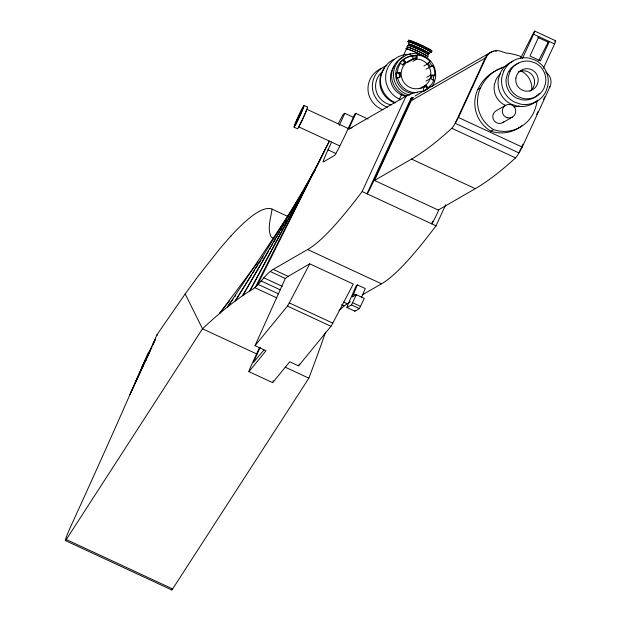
<?xml version="1.0" encoding="UTF-8"?>
<svg xmlns="http://www.w3.org/2000/svg" width="621" height="621" viewBox="0 0 621 621"><rect width="100%" height="100%" fill="white"/><g stroke="black" fill="none" stroke-linecap="round" stroke-linejoin="round"><path stroke-width="0.93" d="M416.124 58.452L416.318 55.556L417.273 54.997L422.109 55.983L426.526 58.18L430.229 61.448L428.048 63.358L430.361 66.843L432.961 65.562L434.545 70.243L434.871 75.172L433.908 75.723L431.013 75.521M417.273 54.997L417.087 57.9L412.926 58.164L412.36 55.308C407.229 56.604 402.509 59.554 399.388 63.854L400.343 63.303L402.757 64.926L405.505 61.797L403.596 59.6M287.795 216.426L272.083 209.13C270.826 218.064 267.154 228 270.958 236.725L272.456 237.82L274.42 237.897M396.563 78.044L400.374 76.934L400.103 72.766L399.14 73.317L399.412 77.485L396.563 78.044L396.245 73.115L397.199 72.564L398.162 67.72L400.343 63.303M430.128 78.712C431.727 73.705 430.609 68.093 427.225 64.079A14.927 14.865 60 0 0 417.009 58.995C407.609 58.164 399.427 67.51 401.438 76.725A14.927 14.865 60 0 0 422.614 87.266L425.843 85.116L428.405 82.197L430.128 78.712L425.967 81.11M433.109 79.752L433.908 75.723M357.401 284.892L352.324 297.001L356.314 294.719L364.224 298.398L359.427 308.583L354.894 311.206L346.984 307.535A7.902 0.396 -65.1 0 1 348.715 302.862L356.361 285.489L357.401 284.892L365.311 288.563L361.344 297.707M248.92 371.645L266.021 350.772L255.029 345.664L285.28 278.487L288.113 276.337L309.755 263.847L353.287 284.061L332.786 323.106A13.825 0.699 -65.1 0 1 330.977 326.289L298.554 365.878L289.759 361.795L272.658 382.668L248.92 371.645A9.757 0.489 -65.1 0 1 252.289 363.254L259.508 347.558M298.554 365.878L299.345 364.108M230.896 236.011L220.804 247.523L197.928 276.485L185.182 293.912L157.105 334.54L129.905 394.684L151.99 346.728L136.007 380.758L143.234 366.017M368.098 119.085L355.88 113.41L354.886 113.985L347.605 129.82A28.419 1.436 -65.1 0 1 334.75 155.328L323.215 161.988A14.05 0.706 -65.1 0 1 328.004 149.871L331.606 142.046M339.206 125.52L344.802 113.34L353.489 117.377M355.88 113.41L348.598 129.246L406.041 96.108A52.513 52.311 60 0 1 423.646 91.062M260.284 347.178L253.415 362.416L263.987 350.019M403.239 55.952L406.476 48.912M399.466 99.081L401.438 94.788M325.575 332.111A1552.244 30.6 -66.2 0 1 308.862 378.166L172.646 588.925L66.284 539.533L202.5 328.781A1554.053 208.594 -63.8 0 1 249.821 290.939C259.446 286.064 263.902 275.01 273.17 269.39L307.636 249.51A3092.588 156.065 -65.1 0 0 362.152 191.532L406.041 96.108M412.026 97.691L410.877 98.351L366.988 193.775A12.994 0.652 -65.1 0 0 374.059 180.245L412.026 97.691L413.485 97.412L411.141 100.781L374.494 180.447L411.537 159.077C426.169 150.523 439.288 139.647 451.801 128.283A59.212 2.989 -65.1 0 0 454.882 123.843L455.511 122.779A59.212 2.989 -65.1 0 0 458.469 117.509L486.041 57.567A12.086 12.04 60 0 1 502.024 51.698L506.006 53.033A56.728 56.511 60 0 1 521.12 56.612M346.984 307.535L351.509 304.903L356.314 294.719M432.829 221.146L431.618 223.785A12.994 0.652 -65.1 0 0 438.682 210.255L374.059 180.245M362.617 294.696L381.496 283.805A3092.588 156.065 -65.1 0 0 436.012 225.827L445.676 204.814M520.476 58.49L532.476 34.9A9.23 0.466 -65.1 0 1 533.618 34.24L554.569 43.967L543.414 68.209M522.463 58.483L533.618 34.24M538.857 36.67L529.954 56.022L540.425 60.889L549.329 41.537L548.188 42.197L538.601 60.757M520.965 148.535L518.946 152.913L455.201 123.307L485.218 58.04A12.086 12.04 60 0 1 493.501 51.341M521.764 146.781L522.975 144.157M536.668 114.388L537.879 111.757M543.515 99.5L544.726 96.876M438.24 210.053L475.282 188.683C489.915 180.129 503.033 169.254 515.546 157.889A59.212 2.989 -65.1 0 0 518.628 153.449L519.265 152.378A59.212 2.989 -65.1 0 0 522.214 147.107L549.973 86.769A11.652 11.605 60 0 0 545.611 72.044M152.789 344.989L155.599 338.88M152.719 344.989L155.576 338.887M145.361 361.678L146.214 359.939M434.871 75.172L431.968 74.97L431.16 79.061L433.908 80.008C432.177 84.821 428.599 88.617 424.104 90.953M257.412 284.977L329.347 141.099A1044.77 16.076 -65.9 0 0 316.05 167.786M325.078 149.583L255.076 287.802L276.694 297.839M149.42 352.658L141.984 367.027L148.722 354.327M255.029 345.664L287.453 306.083A13.825 0.699 -65.1 0 0 289.262 302.901L309.755 263.847M320.514 158.766L249.821 290.939L303.296 191.571M304.205 189.871L308.319 182.225M309.235 180.525L315.639 168.633A1044.77 16.076 -65.9 0 0 313.683 172.615M315.639 168.633L242.632 295.681L268.497 251.264M269.467 249.588L270.445 247.911M271.424 246.234L272.891 243.719M273.861 242.043L275.328 239.527M276.306 237.851L277.276 236.174M278.255 234.497L279.722 231.982M280.692 230.306L282.159 227.798M283.137 226.122L284.108 224.445M285.086 222.768L286.553 220.253M291.917 211.031L293.384 208.516M303.848 189.886L235.165 301.053L251.715 274.824M304.864 188.241L305.881 186.595M252.747 273.186L254.82 269.91M255.852 268.272L257.925 264.988M258.957 263.351L261.022 260.075M262.062 258.437L263.094 256.791M288.944 214.54L227.41 307.053L233.03 299.175M290.007 212.933L292.149 209.712M234.722 296.807L235.848 295.231M258.01 261.938L219.384 313.675L229.529 300.789M402.354 64.856L405.505 61.797M339.019 310.694L344.197 305.842L350.314 301.798M427.815 63.272L430.229 61.448M428.474 88.128L426.565 85.939L423.095 88.244L424.376 90.86L422.404 91.52M412.36 55.308L411.405 55.859L416.318 55.556M407.314 62.589L413.136 59.236M412.856 61.386L417.009 58.995M423.902 65.997L427.225 64.079M344.802 113.34L343.281 114.225A1044.77 16.076 -65.9 0 0 338.228 123.765M426.06 69.242L429.383 67.316M430.275 66.967L432.961 65.562M426.728 77.291L430.889 74.893M432.946 80.559L433.908 80.008M421.69 87.507L425.843 85.116M420.122 88.702L422.614 87.266M426.565 85.939L425.602 86.49L427.52 88.679M414.89 96.076L490.551 52.42M411.141 100.781L486.041 57.567M522.37 125.333A32.758 32.634 60 0 1 490.862 131.186A32.517 32.385 60 0 1 477.766 89.525L480.491 87.957A40.233 40.078 60 0 1 506.185 66.121M505.711 105.259L496.218 110.732A6.792 6.769 60 0 0 496.094 122.492L497.716 123.191A6.792 6.769 60 0 0 504.283 121.53M549.15 87.243L549.973 86.769M502.863 122.585L512.356 117.113M490.862 131.186L493.579 129.618A32.758 32.634 60 0 0 533.734 112.432A40.101 39.946 60 0 0 537.165 100.012M394.436 59.205L393.667 59.461A23.707 23.614 60 0 0 380.929 85.279C382.668 93.111 388.21 99.95 395.779 102.776M403.844 56.612L403.386 56.767A21.176 21.098 60 0 0 392.006 79.83C393.582 87.119 398.923 93.243 405.932 95.789M409.992 56.457L406.219 57.722A18.925 18.855 60 0 0 396.051 78.339C397.688 86.187 404.473 92.645 412.523 93.414M386.883 65.702L384.678 66.439A22.154 22.069 60 0 0 372.771 90.565C374.416 98.188 380.005 104.592 387.333 107.254M380.875 68.776L380.3 68.97A22.154 22.069 60 0 0 368.393 93.088C370.038 100.711 375.627 107.123 382.955 109.785M410.877 98.351L412.344 98.071M410.815 54.143L404.659 54.524L398.814 56.495A23.707 23.614 60 0 0 386.076 82.306C387.815 90.138 393.365 96.977 400.925 99.81M410.885 56.154L415.806 55.851M412.802 58.661L414.463 58.56M417.25 92.576C408.067 93.538 399.303 86.42 397.525 77.485M397.199 72.564L400.103 72.766M396.245 73.115L399.14 73.317M409.674 95.114C401.725 93.499 395.554 86.575 393.846 78.766A21.176 21.098 60 0 1 405.226 55.704C417.165 49.587 432.922 57.489 435.274 70.662A21.176 21.098 60 0 1 432.123 86.536M406.413 96.309C398.674 95.362 392.356 88.919 390.756 81.398A18.925 18.855 60 0 1 394.545 65.888M391.587 104.864C383.848 103.917 377.529 97.474 375.93 89.952A18.925 18.855 60 0 1 382 72.059M520.825 70.918L521.174 71.042A18.925 18.855 60 0 1 531.723 90.022M505.083 105.143L504.726 105.019A18.925 18.855 60 0 1 494.417 84.409L495.962 79.729A18.925 18.855 60 0 1 500.41 73.86M534.665 31.05L555.616 40.776M537.716 37.33L548.188 42.197M458.469 117.509L522.214 147.107M451.801 128.283L515.546 157.889M304.073 105.492L307.589 107.123M348.505 128.601L306.673 109.18A9.703 0.489 -65.1 0 1 301.03 122.298M411.537 159.077L475.282 188.683M298.46 126.738L339.788 145.927M294.028 127.158L297.552 128.788M328.004 149.871L335.914 153.542M362.152 191.532L436.012 225.827M307.636 249.51L381.496 283.805M353.427 294.036L356.066 295.254M352.635 302.706L360.553 306.378M351.478 304.942L359.396 308.614M273.17 269.39L288.113 276.337M343.607 302.101L347.03 303.692M270.337 271.548L285.28 278.487M341.628 304.647L344.197 305.842M263.793 277.766L282.26 286.343M260.96 280.878L280.304 289.86M257.971 284.325L278.728 293.958M289.262 302.901L332.786 323.106M287.453 306.083L330.977 326.289M257.001 354.086L202.5 328.781L185.182 293.912M285.132 367.151L308.862 378.166M65.321 540.542L171.683 589.927M394.777 102.939C387.457 100.284 381.884 93.88 380.238 86.272A22.115 22.03 60 0 1 384.671 68.147M402.641 60.159L404.55 62.348M272.658 382.668L272.635 382.637A9.757 0.489 -65.1 0 1 272.666 382.404M429.274 61.999L432.006 66.113M157.105 334.54L157.206 335.394M272.968 381.449A9.757 0.489 -65.1 0 1 273.24 380.735M354.894 311.206A7.902 0.396 -65.1 0 1 354.94 310.725M495.061 51.093A12.086 12.04 60 0 1 496.637 51.062M519.148 105.912A18.925 18.855 60 0 1 514.32 106.897M307.255 107.472A11.939 0.605 -65.1 0 1 303.195 118.044A11.939 0.605 -65.1 0 1 297.56 128.4M300.704 122.942A9.703 0.489 -65.1 0 1 299.12 125.908M298.662 126.614A9.703 0.489 -65.1 0 1 298.546 126.257M518.162 72.028A11.271 11.225 60 0 1 532.973 76.142A11.271 11.225 60 0 1 529.892 91.209M150.608 349.809A27.557 10.961 -54.3 0 1 147.845 353.512A501.023 24.708 -65.1 0 1 70.817 526.274A22.736 1.149 -65.1 0 0 66.284 539.533M172.646 588.925A22.736 1.149 -65.1 0 1 171.87 588.824M230.888 236.034A1392.592 108.201 -64.7 0 1 272.107 209.091M539.183 93.546A18.925 18.855 60 0 1 521.361 99.694L516.68 98.126A18.925 18.855 60 0 1 506.371 77.516L507.924 72.836A18.925 18.855 60 0 1 518.714 63.249M349.468 128.826A52.513 52.311 60 0 1 352.138 127.67M535.931 101.534A23.427 23.342 60 0 1 517.021 106.121L511.23 104.181A23.427 23.342 60 0 1 498.469 78.673L500.386 72.874A23.427 23.342 60 0 1 512.93 61.308M554.863 41.894A9.23 0.466 -65.1 0 1 554.569 43.967M433.396 76.018A18.925 18.855 60 0 1 433.217 77.656M429.786 85.946A18.925 18.855 60 0 1 427.007 88.982M406.654 49.222A11.162 0.8 24.7 0 1 418.989 53.833M407.283 47.157A11.162 0.8 24.7 0 1 416.722 50.65A11.162 0.8 24.7 0 1 427.357 56.208M406.018 48.943A11.877 0.846 24.7 0 1 415.868 52.327A11.877 0.846 24.7 0 1 427.38 58.584M408.269 45.706A11.162 0.8 24.7 0 1 417.529 48.888A11.162 0.8 24.7 0 1 428.35 54.764M406.825 47.188A11.877 0.846 24.7 0 1 418.088 51.217A11.877 0.846 24.7 0 1 427.644 56.814M407.888 45.535A11.597 0.831 24.7 0 1 418.88 49.47A11.597 0.831 24.7 0 1 428.211 54.935M408.494 44.215A11.597 0.831 24.7 0 1 419.486 48.151A11.597 0.831 24.7 0 1 428.816 53.616M408.882 44.386A11.162 0.8 24.7 0 1 418.135 47.569A11.162 0.8 24.7 0 1 428.956 53.445M409.689 42.632A11.162 0.8 24.7 0 1 420.27 46.412A11.162 0.8 24.7 0 1 429.251 51.675M408.928 42.57A13.15 0.939 24.7 0 1 420.386 46.311A13.15 0.939 24.7 0 1 429.592 52.125M408.525 40.528A13.15 0.939 24.7 0 1 420.991 44.991A13.15 0.939 24.7 0 1 431.572 51.186M410.295 41.312A11.162 0.8 24.7 0 1 418.236 43.905A11.162 0.8 24.7 0 1 430.19 50.053M493.579 129.618A32.517 32.385 60 0 1 480.491 87.957M477.766 89.525A40.233 40.078 60 0 1 498.531 69.397M499.338 69.071A40.233 40.078 60 0 1 501.791 68.186M503.879 70.856L501.962 76.655A23.427 23.342 60 0 0 514.724 102.162L520.514 104.111A23.427 23.342 60 0 0 545.937 91.403L547.854 85.613A23.427 23.342 60 0 0 535.092 60.097L529.302 58.157A23.427 23.342 60 0 0 503.879 70.856M509.981 71.648L508.428 76.329A18.925 18.855 60 0 0 518.745 96.938L523.418 98.506A18.925 18.855 60 0 0 543.957 88.244L545.502 83.563A18.925 18.855 60 0 0 535.193 62.954L530.52 61.386A18.925 18.855 60 0 0 509.981 71.648M507.21 117.718L505.579 117.012A6.792 6.769 60 0 1 505.207 105.57A6.792 6.769 60 0 1 515.717 110.096A6.792 6.769 60 0 1 507.21 117.718M295.945 124.045A11.939 0.605 -65.1 0 0 304.065 105.88A11.939 0.605 -65.1 0 0 297.149 119.046A11.939 0.605 -65.1 0 0 295.945 124.045M297.187 121.312A9.703 0.489 -65.1 0 0 303.157 107.542A9.703 0.489 -65.1 0 0 296.807 120.117A9.703 0.489 -65.1 0 0 297.187 121.312M515.896 78.005A11.271 11.225 60 0 0 530.862 90.519A11.271 11.225 60 0 0 534.145 71.306A11.271 11.225 60 0 0 515.896 78.005"/></g></svg>
